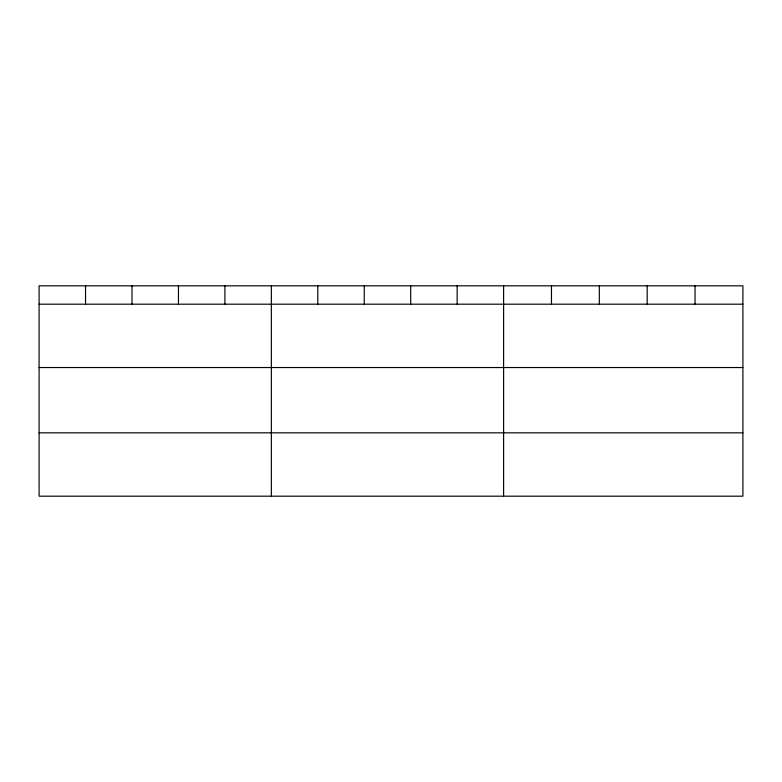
<?xml version="1.0" encoding="UTF-8"?>
<svg xmlns="http://www.w3.org/2000/svg" width="782" height="782" viewBox="0 0 782 782"><rect width="100%" height="100%" fill="white"/><g stroke="black" fill="none" stroke-linecap="round" stroke-linejoin="round"><path stroke-width="1.17" d="M742.9 367.54L742.9 285.821L39.1 285.821L39.1 496.179L742.9 496.179L742.9 367.54L39.1 367.54M39.1 304.188L742.9 304.188M39.1 432.827L742.9 432.827M695.042 285.821L695.042 304.188M647.183 285.821L647.183 304.188M599.325 285.821L599.325 304.188M551.466 285.821L551.466 304.188M503.608 285.821L503.608 496.179M457.157 285.821L457.157 304.188M410.706 285.821L410.706 304.188M364.256 285.821L364.256 304.188M317.805 285.821L317.805 304.188M271.354 285.821L271.354 496.179M224.903 285.821L224.903 304.188M178.452 285.821L178.452 304.188M132.002 285.821L132.002 304.188M85.551 285.821L85.551 304.188"/></g></svg>
